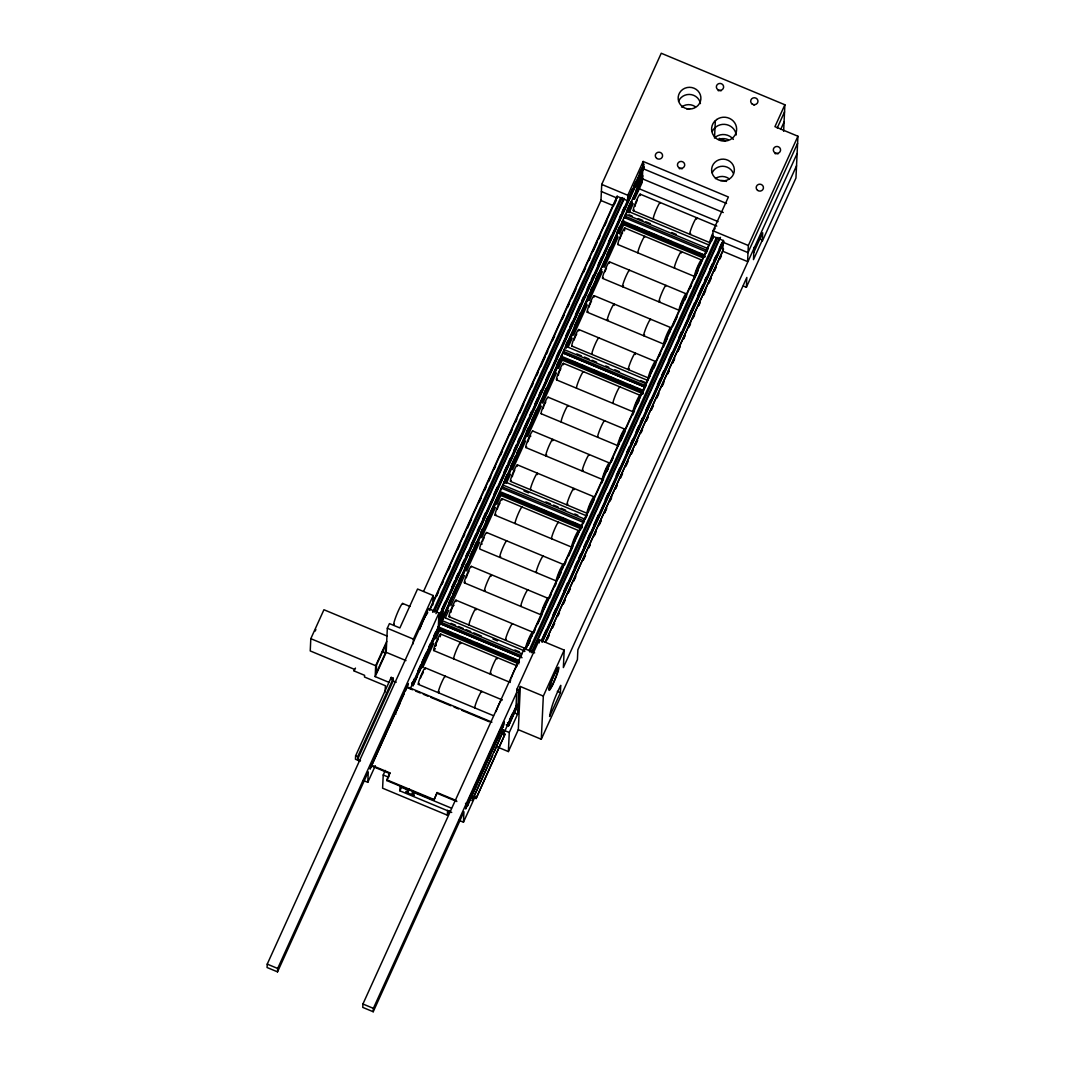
<?xml version="1.0" encoding="UTF-8"?>
<svg xmlns="http://www.w3.org/2000/svg" width="1065" height="1065" viewBox="0 0 1065 1065"><rect width="100%" height="100%" fill="white"/><g stroke="black" fill="none" stroke-linecap="round" stroke-linejoin="round"><path stroke-width="1.5" d="M519.401 661.951L438.274 628.004L438.993 612.987L428.543 608.634L267.235 964.118L267.075 967.513L277.526 971.866L368.277 771.872L367.784 782.322L363.311 780.459M277.526 971.866L277.685 968.471L438.993 612.987M387.301 636.151L323.933 609.739L310.807 638.667L310.235 650.928L354.219 669.259L354.139 670.963L364.589 675.317L364.51 677.02L385.397 685.727L385.104 692.09M360.503 760.636L357.574 759.412L393.171 680.974L393.291 678.259L391.201 677.38L355.603 755.831L355.444 759.252L359.943 761.129M357.574 759.412L357.694 756.696L393.291 678.259M388.898 682.332L375.173 676.608L375.692 665.705L386.715 641.423M534.67 652.872L524.233 648.518L362.925 1004.002L362.766 1007.397L373.216 1011.75L463.954 811.756L463.461 822.193L458.988 820.33M385.357 653.071L385.743 644.778L376.531 665.079L376.145 673.373L385.357 653.071L382.322 651.807M375.173 676.608L386.196 652.326L387.327 628.23L389.444 623.597L399.881 627.951L417.56 589.012L433.215 595.535L432.763 605.053M385.29 770.461L383.227 775L382.601 788.193L447.353 815.178L449.417 810.638M373.216 1011.75L373.376 1008.355L516.831 692.197M391.095 679.67L391.201 677.38M456.499 800.654L437.103 792.56L433.921 800.214L386.715 780.539L389.897 772.884L370.793 764.923M388.805 772.817L388.605 777.237L383.227 775M386.715 780.539L389.897 772.884M451.72 812.449L399.868 790.829L400.054 786.755L408.201 790.15L408.121 791.841L407.336 791.521A2.436 0.679 24.4 0 0 405.885 791.495L405.858 791.668A2.436 0.679 24.4 0 0 407.136 792.799L414.312 795.302L412.301 793.571L412.381 791.881L451.427 808.162M413.207 643.819L413.433 639.12L433.215 595.535M439.033 627.325L412.887 685.953L417.014 676.874M411.809 682.811L412.994 683.703L413.047 682.559M422.912 663.868L422.738 667.569L433.708 643.393M438.727 628.337L438.168 630.254L518.841 663.868M520.865 657.318L440.191 623.704L439.326 625.022L440.191 616.675M440.883 613.174L441.309 620.269L521.983 653.897M441.629 613.48L441.309 620.269L441.815 619.511L440.883 622.2L521.544 655.814M433.921 800.214L437.103 792.56M442.787 618.046L443.173 610.099M447.353 815.178L447.58 810.279M467.588 804.235L467.508 805.965L503.186 725.784L467.588 804.235L465.498 803.356M471.622 796.673L476.082 798.537L505.01 734.171L502.041 732.933M582.342 527.242L500.151 492.988L499.645 493.747L499.591 494.906L580.252 528.52M505.01 734.171L476.082 798.537M506.208 724.852L508.577 725.837L516.871 706.534M507.486 722.696L508.684 723.588L508.737 722.429M497.688 747.124L508.378 751.584L509.27 732.494L517.577 714.189L518.722 690.093L520.346 686.512L543.323 696.084L541.286 739.256L518.309 729.685L520.346 686.512M515.886 709.716L516.858 689.321L539.343 639.759L564.184 650.116L563.358 667.582L797.099 153.56M524.087 651.594L524.233 648.518M539.183 642.941L539.343 639.759M561.548 357.654L560.989 359.571L643.18 393.824M643.287 391.574L561.095 357.321L561.149 356.176L643.34 390.429M560.39 692.689L560.736 685.354C555.664 695.418 551.404 705.669 549.593 716.505L560.39 692.689L557.341 691.411M783.627 131.275L784.878 104.769L661.245 53.25L601.725 184.418L600.966 200.513L613.76 205.838M705.15 256.585L622.958 222.332L622.453 223.091L622.399 224.236L703.073 257.863M704.697 256.252L622.506 221.999L622.559 220.841L704.75 255.094M784.878 104.769L774.934 126.668L797.925 136.24L748.336 245.496L747.577 261.591L722.736 251.247L723.241 240.57L712.791 236.217L713.044 230.799L728.393 196.985L643.154 161.467L627.804 195.281L627.551 200.699L617.101 196.346L617.021 198.05L601.392 191.527M638.228 180.211L637.908 187.014L635.552 186.016M639.572 177.229L639.692 174.514M639.439 183.633L639.759 176.83M640.398 174.7L640.89 180.438L640.531 171.984M643.154 161.467L642.155 182.514L634.647 199.062M715.347 120.744L714.522 138.064L715.84 136.852A12.514 11.941 2.7 0 1 733.359 139.382M743.317 286.032L746.365 287.297L746.831 277.446L577.869 649.796L577.416 659.661L541.286 739.256M754.047 247.346L753.474 259.634L762.34 240.078L759.292 238.8M797.925 136.24L795.954 178.041L746.365 287.297M435.505 645.909L436.024 643.966M454.089 605.24L453.384 605.532M512.252 476.747L512.784 474.804M530.849 436.078L530.144 436.37M451.107 610.964L451.041 612.215M466.27 577.802L467.082 575.353M481.806 543.296L481.992 544.228M543.03 408.64L543.842 406.178M558.566 374.135L558.353 375.452M589.091 307.133L589.544 305.642M635.326 204.973L635.259 206.224M561.202 570.161C561.481 565.688 555.757 581.983 559.737 573.942M637.962 400.999C638.241 396.526 632.504 412.821 636.497 404.78M684.023 299.505C684.582 294.912 678.804 309.875 682.132 304.177M497.155 509.469L497.781 507.686M527.854 441.802L528.892 439.02M573.915 340.307L575.806 335.635M619.976 238.813L620.243 237.974M530.224 638.667C532.087 631.558 524.978 648.372 528.613 642.501M576.285 537.159C578.149 530.051 571.026 546.878 574.674 541.007M606.983 469.505C608.847 462.396 601.738 479.21 605.373 473.339M622.333 435.665C624.25 428.995 617.62 443.373 620.336 440.258M653.045 367.997C654.895 360.889 647.786 377.716 651.421 371.845M699.093 266.503C701.01 259.833 694.367 274.211 697.096 271.096M438.274 628.004L438.82 626.46M442.281 618.805L441.323 622L442.734 619.138M561.095 357.321L561.641 355.777M622.506 221.999L623.052 220.442M624.423 217.686L626.047 213.506L625.541 214.265L707.732 248.518M625.381 217.673L625.927 216.115L625.048 217.433M315.253 631.039L315.866 629.442M420.675 677.793L421.021 676.847M451.374 610.125L452.132 608.182M558.832 373.309L559.591 371.352M604.893 271.801L606.504 267.967M635.592 204.134L637.203 200.3M545.227 605.785C548.342 597.079 540.754 612.162 543.576 609.42M591.275 504.278C594.363 495.584 586.828 510.654 589.624 507.925M668.035 335.116L668.873 332.027L666.051 339.322M712.538 235.112L711.713 238.201L712.831 236.51M436.37 643.007L438.367 638.814M482.432 541.513L482.831 540.514M513.13 473.845L513.969 471.862M589.89 304.683L590.729 302.7M620.602 237.016L621.428 235.032M529.465 640.611L529.877 639.612M606.225 471.449L606.637 470.45M683.384 301.288L682.559 303.272M421.434 675.836L423.404 672.268M467.482 574.341L467.908 573.356M498.194 506.674L499.046 504.797M544.242 405.179L544.668 404.194M544.388 607.769L544.814 606.784M621.574 437.622L620.722 439.512M651.847 370.94L652.286 369.954M354.139 670.963L355.457 668.074M423.59 591.355L601.246 199.847M429.741 609.247L617.207 196.133M429.688 610.405L617.154 197.278M436.504 596.36L438.567 591.821M442.002 584.259L443.373 581.237M448.179 570.64L450.242 566.101M457.79 549.46L459.854 544.907M463.288 537.346L464.66 534.324M467.402 528.267L471.529 519.188M479.077 502.547L481.14 498.007M484.575 490.433L485.946 487.411M488.689 481.353L490.752 476.814M494.187 469.252L495.558 466.217M500.364 455.634L502.427 451.094M509.975 434.44L512.039 429.901M515.473 422.339L516.845 419.317M519.6 413.26L523.714 404.181M531.262 387.527L533.325 382.987M536.76 375.426L538.131 372.404M540.874 366.347L545 357.268M546.372 354.246L547.743 351.21M552.549 340.627L554.612 336.087M562.16 319.433L564.224 314.894M567.658 307.332L569.029 304.297M571.785 298.253L575.899 289.174M583.447 272.52L585.51 267.981M588.945 260.419L590.316 257.397M593.072 251.34L597.185 242.261M598.557 239.226L599.928 236.204M604.734 225.607L606.797 221.067M614.359 204.427L616.409 199.887M432.603 612.242L620.749 197.611M434.134 612.175L622.279 197.544M436.397 611.323L623.85 198.197M435.958 613.64L624.103 199.009M441.602 609.686L445.037 602.124M451.906 586.988L454.649 580.931M456.02 577.909L458.083 573.369M461.518 565.808L464.26 559.751M465.645 556.729L467.695 552.189M471.129 544.614L475.935 534.018M477.306 530.996L479.37 526.456M482.804 518.895L485.547 512.837M493.787 494.679L497.222 487.118M504.091 471.981L506.834 465.924M508.218 462.902L510.268 458.363M513.703 450.788L516.445 444.744M517.83 441.709L519.88 437.169M523.314 429.608L528.12 419.011M529.491 415.989L531.555 411.449M534.989 403.888L537.732 397.831M539.116 394.809L541.166 390.256M545.972 379.673L549.407 372.098M556.276 356.975L559.019 350.918M565.888 335.781L568.643 329.737M570.015 326.702L572.065 322.163M575.499 314.601L580.305 304.004M581.69 300.982L583.74 296.443M587.174 288.868L589.93 282.824M591.301 279.789L593.351 275.249M598.171 264.666L601.592 257.091M608.461 241.955L611.217 235.911M619.457 217.753L620.828 214.717M622.2 211.695L624.263 207.156M627.684 199.594L632.504 188.998M633.875 185.976L635.925 181.436M639.359 173.861L642.115 167.804M438.82 616.635L644.125 164.156M394.636 714.841L370.021 769.09L408.374 683.517L405.579 690.732M396.007 711.833L404.207 693.741M438.767 617.793L643.393 166.832M399.801 703.832L395.288 713.79L395.94 714.056M438.713 618.871L644.019 166.406M438.647 620.043L644.099 167.285M414.458 678.645L411.716 684.689L412.954 684.795M417.893 671.083L420.635 665.026M422.02 662.004L426.133 652.925M428.876 646.881L430.247 643.859M433.681 636.284L435.745 631.758M448.778 603.016L451.52 596.959M452.891 593.937L457.018 584.858M458.389 581.836L461.132 575.792M464.566 568.231L466.63 563.691M470.051 556.13L472.807 550.072M474.178 547.051L476.228 542.511M481.034 531.928L482.405 528.906M485.84 521.344L487.903 516.805M505.063 478.984L507.113 474.457M510.548 466.883L515.354 456.299M516.725 453.277L518.788 448.738M526.336 432.097L528.386 427.558M531.821 419.996L536.627 409.413M543.496 394.29L546.239 388.232M556.529 365.548L559.271 359.504M566.141 344.381L567.512 341.346M574.381 326.223L580.558 312.617M587.414 297.481L588.785 294.459M590.849 289.92L592.22 286.898M595.654 279.336L598.397 273.292M606.637 255.134L610.059 247.573M616.928 232.45L619.67 226.392M626.539 211.269L630.653 202.204M636.138 190.103L640.944 179.506M367.784 782.322L375.319 765.722M410.251 688.722L642.967 175.858M412.994 683.703L499.472 493.135M500.843 490.113L502.906 485.573M504.278 482.552L563.984 350.957M566.048 346.418L601.046 269.285M602.417 266.25L623.012 220.881M627.125 211.802L631.931 201.218M633.302 198.197L642.222 178.534M440.404 624.303L500.111 492.709M504.224 483.63L561.881 356.589M565.994 347.51L600.993 270.377M602.364 267.342L616.781 235.578M618.153 232.556L623.651 220.455M627.764 211.389L631.878 202.31M633.249 199.288L642.861 178.108M419.064 672.348L439.366 627.605M500.057 493.867L440.817 623.438M504.863 483.284L540.554 404.633M541.513 402.49L562.08 357.161M566.194 348.109L586.535 303.285M587.454 301.262L601.845 269.538M603.003 266.982L617.42 235.232M618.299 233.275L622.413 224.209M627.711 212.534L632.011 203.069M633.888 198.929L642.807 179.266M435.771 638.854L439.885 629.788M445.37 617.7L448.791 610.152M450.854 605.626L464.566 575.406M466.616 570.867L479.649 542.165M481.7 537.625L495.411 507.419M496.783 504.397L500.896 495.332M506.381 483.244L510.494 474.178M512.545 469.638L525.577 440.937M527.628 436.41L541.34 406.191M542.711 403.169L556.423 372.95M558.486 368.423L562.6 359.358M568.084 347.27L572.198 338.204M573.569 335.182L587.281 304.963M589.331 300.437L602.351 271.721M604.414 267.195L618.126 236.976M619.497 233.954L623.611 224.888M629.096 212.8L633.209 203.734M399.868 790.829L401.159 787.993M408.121 791.841L409.413 789.005M412.781 795.169L414.072 792.32M525.431 649.131L712.884 236.004M526.057 648.771L712.831 237.162M528.067 645.323L530.13 640.784M533.565 633.222L534.936 630.187M537.679 624.13L541.805 615.051M549.354 598.41L551.417 593.871M554.852 586.309L556.223 583.274M558.965 577.23L561.029 572.69M564.463 565.116L565.835 562.094M568.59 556.037L572.704 546.957M580.252 530.317L582.315 525.777M585.75 518.202L587.121 515.18M589.877 509.123L593.99 500.044M601.539 483.404L603.602 478.864M607.037 471.289L608.408 468.267M611.164 462.21L613.214 457.67M620.775 441.03L624.889 431.951M632.45 415.31L634.5 410.771M637.935 403.196L639.306 400.174M642.062 394.117L646.175 385.037M653.724 368.397L655.787 363.857M659.222 356.282L660.593 353.261M663.349 347.203L667.462 338.124M672.96 326.023L677.074 316.944M684.635 300.29L686.685 295.75M690.12 288.189L691.491 285.167M694.247 279.11L698.36 270.031M705.922 253.377L707.972 248.837M711.407 241.276L712.778 238.254M528.972 650.609L716.439 237.482M529.811 652.06L717.956 237.415M531.395 652.712L719.541 238.067M532.327 652.006L720.473 237.362M541.406 640.491L546.212 629.894M553.081 614.758L555.823 608.701M564.064 590.543L567.499 582.981M574.368 567.845L577.11 561.801M578.495 558.766L580.545 554.226M583.979 546.664L586.722 540.607M588.106 537.585L590.156 533.046M593.591 525.471L598.397 514.888M605.266 499.751L608.009 493.694M616.249 475.536L619.684 467.974M626.553 452.838L629.295 446.781M630.68 443.759L632.73 439.219M636.164 431.658L638.92 425.601M640.291 422.579L642.341 418.039M645.776 410.464L650.582 399.881M657.451 384.745L660.207 378.687M661.578 375.665L663.628 371.126M668.447 360.529L671.869 352.968M678.738 337.831L681.494 331.774M688.349 316.638L694.54 303.019M697.961 295.458L702.78 284.861M704.83 280.321L706.202 277.299M709.636 269.738L712.392 263.681M713.763 260.659L715.826 256.119M719.248 248.544L722.003 242.487M541.366 641.383L723.335 240.357M542.005 641.024L723.281 241.515M541.952 642.115L723.92 241.089M542.578 641.756L723.867 242.248M777.25 127.946L784.532 111.892M492.709 755.325L472.101 800.707L503.758 729.751L494.08 752.289M509.456 720.033L512.212 713.976M463.461 822.193L475.11 796.54M503.199 734.637L516.978 704.284M545.107 642.275L723.548 249.01M545.373 642.115L723.029 250.595M508.684 723.588L516.924 705.443M547.117 638.88L548.488 635.858M551.923 628.297L553.973 623.757M557.408 616.196L559.471 611.656M562.906 604.095L564.956 599.555M568.39 591.994L569.762 588.972M573.196 581.41L575.26 576.871M582.808 560.23L584.858 555.704M588.293 548.129L590.356 543.603M593.791 536.041L595.841 531.502M599.276 523.94L600.647 520.905M604.081 513.343L606.145 508.804M609.566 501.242L611.63 496.716M615.064 489.141L617.114 484.615M620.549 477.053L621.92 474.018M625.355 466.457L627.418 461.917M630.853 454.356L632.903 449.816M634.966 445.29L637.016 440.75M640.451 433.189L642.514 428.649M645.949 421.088L647.999 416.548M651.434 408.987L652.805 405.965M656.24 398.39L658.303 393.864M661.724 386.302L663.788 381.763M667.222 374.201L669.286 369.662M672.707 362.1L674.078 359.065M677.513 351.503L679.577 346.977M683.011 339.402L685.061 334.876M688.496 327.314L690.559 322.775M692.609 318.235L694.673 313.696M698.107 306.134L700.158 301.595M703.592 294.033L705.656 289.494M708.398 283.45L710.462 278.91M713.896 271.349L715.946 266.809M719.381 259.248L721.444 254.708M547.064 639.972L549.127 635.446M552.549 627.884L554.612 623.345M558.047 615.783L559.418 612.748M563.531 603.682L564.903 600.647M568.337 593.085L570.401 588.546M573.835 580.984L575.885 576.458M583.434 559.817L585.497 555.278M588.932 547.716L590.303 544.694M594.416 535.615L595.788 532.593M599.222 525.032L601.286 520.492M604.72 512.931L606.77 508.391M610.205 500.83L611.576 497.808M615.69 488.728L617.074 485.707M620.496 478.145L622.559 473.606M625.994 466.044L628.044 461.504M631.478 453.943L632.85 450.908M635.605 444.864L637.655 440.324M641.09 432.763L642.461 429.741M646.575 420.662L647.959 417.64M651.381 410.078L653.444 405.539M656.879 397.977L658.929 393.438M662.363 385.876L663.735 382.854M667.861 373.775L669.233 370.753M672.654 363.192L674.717 358.652M678.152 351.091L680.216 346.551M683.637 338.99L685.008 335.968M689.135 326.888L690.506 323.867M693.248 317.809L694.62 314.787M698.746 305.708L700.118 302.686M703.539 295.125L705.602 290.585M709.037 283.024L711.087 278.484M714.522 270.923L715.893 267.901M720.02 258.822L721.391 255.8M508.577 725.837L516.126 709.197M780.738 129.384L784.053 122.089M508.378 751.584L518.309 729.685M543.323 696.084L564.184 650.116M797.579 143.362L748.003 252.618L723.162 242.274M753.82 252.312L762.686 232.756L762.287 241.249L796.527 165.807M560.03 370.367L560.842 368.703M529.318 438.035L529.744 437.129M483.27 539.529L484.082 537.878M452.558 607.196L452.984 606.291M697.482 270.35L697.908 269.445M666.783 338.004L667.209 337.112M590.023 507.166L590.449 506.274M621.854 234.127L622.586 232.822M591.155 301.794L591.541 301.049M545.094 403.302L545.826 401.984M514.395 470.956L514.781 470.211M468.334 572.464L469.066 571.146M576.192 334.876L576.777 333.997M499.432 504.038L500.018 503.159M436.277 645.164L435.691 646.042M500.736 489.674L501.615 488.356M507.406 724.573L508.631 724.679M719.314 138.357L725.398 140.886M642.821 168.576L726.53 203.468M642.341 178.787L723.281 212.521M638.627 188.518L718.05 221.613M640.198 194.176L716.785 226.1M601.725 184.418L627.804 195.281M713.044 230.799L748.336 245.496M633.249 210.71L709.849 242.634M627.072 210.883L709.263 245.15M629.096 214.784L632.131 216.049M638.228 218.578L642.794 220.482M645.829 221.76L650.395 223.663M671.709 232.543L676.275 234.446M625.102 216.195L707.306 250.448M624.09 217.46L706.614 251.952M634.088 226.06L638.654 227.963M641.689 229.228L646.255 231.132M649.304 232.41L656.919 235.578M659.954 236.843L664.52 238.746M667.569 240.011L672.135 241.915M681.267 245.722L684.316 247M690.4 249.53L694.966 251.433M698.014 252.698L702.581 254.602M622.453 223.091L704.644 257.344M624.836 228.017L701.436 259.927M617.9 244.551L694.5 276.461M609.486 261.844L686.086 293.767M602.55 278.378L679.151 310.301M594.137 295.671L670.737 327.594M587.201 312.205L663.788 344.128M578.788 329.511L655.374 361.434M571.852 346.045L648.439 377.969M565.661 346.218L647.866 380.471M576.817 353.913L581.384 355.816M584.432 357.081L588.998 358.985M592.034 360.263L596.6 362.167M605.732 365.961L608.781 367.239M614.864 369.768L619.431 371.672M640.744 380.551L645.31 382.455M564.13 349.6L646.322 383.853M563.705 351.517L645.896 385.77M562.679 352.795L644.884 387.048M563.012 353.021L645.217 387.274M572.677 361.394L577.243 363.298M580.292 364.563L584.858 366.466M593.99 370.274L597.026 371.539M603.123 374.081L607.689 375.985M610.724 377.25L615.29 379.153M618.339 380.418L622.905 382.322M628.989 384.864L633.555 386.768M636.604 388.033L641.17 389.936M561.042 358.412L643.247 392.666M563.438 363.338L640.025 395.261M556.502 379.872L633.089 411.796M548.089 397.178L624.676 429.089M541.14 413.713L617.74 445.636M532.726 431.005L609.326 462.929M525.79 447.54L602.391 479.463M517.377 464.833L593.977 496.756M510.441 481.367L587.028 513.29M504.264 481.553L586.456 515.806M523.993 490.952L528.56 492.855M545.852 501.935L550.419 503.838M553.467 505.103L558.033 507.007M561.069 508.271L565.635 510.175M574.767 513.982L577.816 515.247M502.733 484.934L584.925 519.188M502.294 486.851L584.485 521.105M501.282 488.116L583.806 522.609M581.943 525.751L499.751 491.498L499.685 492.656L581.889 526.909M508.218 495.451L512.784 497.355M534.097 506.234L538.664 508.138M541.712 509.403L546.278 511.306M549.327 512.585L553.893 514.488M563.026 518.296L566.061 519.56M572.158 522.09L576.724 523.993M499.645 493.747L581.836 528M502.028 498.673L578.628 530.596M495.092 515.207L571.679 547.13A8.973 0.959 -67.4 0 1 576.192 534.244A8.973 0.959 -67.4 0 1 577.576 535.216M486.678 532.5L563.265 564.423M556.329 580.957L479.743 549.034A8.973 0.959 -67.4 0 1 482.871 539.143A8.973 0.959 -67.4 0 1 486.758 532.926M471.329 566.34L547.916 598.264M464.38 582.875L540.98 614.798M455.966 600.167L532.567 632.091M449.031 616.702L525.631 648.625M442.84 616.901L525.045 651.154M493.015 638.987L497.581 640.89M450.948 623.318L455.514 625.222M458.562 626.5L463.129 628.403M466.177 629.668L470.743 631.572M473.779 632.836L481.393 636.005M514.874 649.97L519.44 651.873M402.703 603.456L409.958 606.478M439.858 623.464L522.063 657.731M438.327 626.846L519.001 660.473M446.807 630.799L451.374 632.703M454.422 633.968L458.988 635.872M462.037 637.136L471.169 640.944M475.736 642.847L481.819 645.39M503.133 654.269L507.699 656.173M510.734 657.438L515.3 659.341M438.221 629.096L518.895 662.71M440.617 634.008L517.217 665.918A8.973 0.959 -67.4 0 0 511.32 677.846M387.327 628.23L413.433 639.12M433.681 650.542L510.281 682.452M516.858 689.321L518.722 690.093M425.268 667.835L501.868 699.758M386.196 652.326L405.991 660.58M513.476 712.485L517.577 714.189M310.807 638.667L375.692 665.705M418.332 684.369L493.494 715.693M393.171 680.974L396.207 682.239M406.843 686.672L491.937 722.137M406.391 687.205L412.528 689.774M415.603 691.052L420.209 692.969M423.284 694.247L427.89 696.164M430.952 697.442L450.908 705.762M453.983 707.04L458.589 708.957M461.651 710.249L489.288 721.764M504.704 730.59L509.27 732.494M471.662 795.994L476.108 797.858M355.603 755.831L357.694 756.696M370.407 765.495L389.87 773.603M437.076 793.279L456.858 801.519M386.755 779.82L433.961 799.495M267.235 964.118L277.685 968.471M362.925 1004.002L373.376 1008.355M775.253 153.813A3.648 3.475 2.7 0 1 778.049 153.866M712.299 131.488A12.514 11.941 2.7 0 1 713.976 128.812L716.319 126.655A12.514 11.941 2.7 0 1 736.221 134.949M753.567 104.876A3.648 3.475 2.7 0 1 754.526 104.903M718.316 90.791A3.648 3.475 2.7 0 1 721.098 90.844M678.551 101.401A11.382 10.863 2.7 0 1 700.424 103.585M679.403 168.776A3.648 3.475 2.7 0 1 682.186 168.829M712.205 172.756A11.382 10.863 2.7 0 1 733.226 173.156M715.374 178.561A11.382 10.863 2.7 0 1 729.232 178.827M681.507 107.059A11.382 10.863 2.7 0 1 695.352 106.7M419.57 629.322A12.514 1.331 -67.4 0 1 427.797 612.681M515.473 523.421A8.973 0.959 -67.4 0 1 517.816 514.741A8.973 0.959 -67.4 0 1 522.17 507.459M551.95 538.637A8.973 0.959 -67.4 0 1 554.293 529.944A8.973 0.959 -67.4 0 1 558.659 522.662M573.263 545.107A8.973 0.959 -67.4 0 1 572.544 546.305M495.957 514.382A8.973 0.959 -67.4 0 1 497.754 506.381A8.973 0.959 -67.4 0 1 501.961 500.057M536.6 572.464A8.973 0.959 -67.4 0 1 538.943 563.771A8.973 0.959 -67.4 0 1 543.296 556.489M500.656 556.569A8.973 0.959 -67.4 0 1 502.014 549.66A8.973 0.959 -67.4 0 1 506.82 541.286M557.195 580.132A8.973 0.959 -67.4 0 1 557.368 576.338A8.973 0.959 -67.4 0 1 562.4 565.249A8.973 0.959 -67.4 0 1 562.227 569.043M558.752 577.31A8.973 0.959 -67.4 0 1 557.914 578.934M567.845 504.104A8.973 0.959 -67.4 0 1 569.655 496.117A8.973 0.959 -67.4 0 1 573.849 489.794M530.823 489.594A8.973 0.959 -67.4 0 1 533.632 479.836A8.973 0.959 -67.4 0 1 537.372 474.577M587.361 513.157A8.973 0.959 -67.4 0 1 588.572 507.326A8.973 0.959 -67.4 0 1 593.312 497.302A8.973 0.959 -67.4 0 1 592.925 501.375M588.612 511.267A8.973 0.959 -67.4 0 1 587.893 512.465M511.306 480.541A8.973 0.959 -67.4 0 1 513.117 472.554A8.973 0.959 -67.4 0 1 517.31 466.23M583.194 470.277A8.973 0.959 -67.4 0 1 584.552 463.368A8.973 0.959 -67.4 0 1 589.358 454.995M546.718 455.075A8.973 0.959 -67.4 0 1 548.515 447.074A8.973 0.959 -67.4 0 1 552.722 440.75M603.256 478.638A8.973 0.959 -67.4 0 1 603.216 475.483A8.973 0.959 -67.4 0 1 607.995 464.5A8.973 0.959 -67.4 0 1 608.874 465.738M608.288 467.548A8.973 0.959 -67.4 0 1 607.529 469.598M526.656 446.714A8.973 0.959 -67.4 0 1 528.014 439.805A8.973 0.959 -67.4 0 1 532.82 431.431M419.197 683.544A8.973 0.959 -67.4 0 1 420.995 675.543A8.973 0.959 -67.4 0 1 425.201 669.219M439.246 691.904A8.973 0.959 -67.4 0 1 440.604 684.981A8.973 0.959 -67.4 0 1 445.41 676.621M501.535 699.891A8.973 0.959 -67.4 0 1 501.948 700.184M495.971 711.673A8.973 0.959 -67.4 0 1 501.003 700.584M475.19 707.799A8.973 0.959 -67.4 0 1 477.533 699.106A8.973 0.959 -67.4 0 1 481.899 691.824M491.085 673.266A8.973 0.959 -67.4 0 1 492.895 665.279A8.973 0.959 -67.4 0 1 497.089 658.955M454.063 658.756A8.973 0.959 -67.4 0 1 456.872 648.998A8.973 0.959 -67.4 0 1 460.613 643.753M510.335 681.068A8.973 0.959 -67.4 0 1 510.721 679.643M434.001 650.395A8.973 0.959 -67.4 0 1 437.276 639.586A8.973 0.959 -67.4 0 1 440.164 636.817M435.265 648.505A8.973 0.959 -67.4 0 1 434.547 649.703M526.496 647.8A8.973 0.959 -67.4 0 1 526.669 644.005A8.973 0.959 -67.4 0 1 531.701 632.916A8.973 0.959 -67.4 0 1 531.528 636.71M506.434 639.439A8.973 0.959 -67.4 0 1 507.792 632.53A8.973 0.959 -67.4 0 1 512.598 624.157M449.896 615.876A8.973 0.959 -67.4 0 1 451.706 607.875A8.973 0.959 -67.4 0 1 455.913 601.552M469.412 624.929A8.973 0.959 -67.4 0 1 472.221 615.157A8.973 0.959 -67.4 0 1 475.962 609.912M541.3 614.651A8.973 0.959 -67.4 0 1 544.574 603.842A8.973 0.959 -67.4 0 1 547.463 601.073M542.564 612.761A8.973 0.959 -67.4 0 1 541.845 613.959M521.251 606.291A8.973 0.959 -67.4 0 1 523.594 597.611A8.973 0.959 -67.4 0 1 527.947 590.33M465.245 582.036A8.973 0.959 -67.4 0 1 466.603 575.127A8.973 0.959 -67.4 0 1 471.409 566.766M485.307 590.396A8.973 0.959 -67.4 0 1 487.118 582.409A8.973 0.959 -67.4 0 1 491.311 576.085M629.255 368.783A8.973 0.959 -67.4 0 1 631.052 360.782A8.973 0.959 -67.4 0 1 635.259 354.459M592.233 354.259A8.973 0.959 -67.4 0 1 594.576 345.579A8.973 0.959 -67.4 0 1 598.929 338.297M650.023 375.932A8.973 0.959 -67.4 0 1 649.064 374.587A8.973 0.959 -67.4 0 1 654.296 362.606A8.973 0.959 -67.4 0 1 654.336 366.041M572.171 345.912A8.973 0.959 -67.4 0 1 574.98 336.141A8.973 0.959 -67.4 0 1 578.721 330.896M576.551 388.232A8.973 0.959 -67.4 0 1 579.679 378.328A8.973 0.959 -67.4 0 1 583.58 372.124M557.354 379.047A8.973 0.959 -67.4 0 1 559.165 371.046A8.973 0.959 -67.4 0 1 563.372 364.723M633.955 410.97A8.973 0.959 -67.4 0 1 634.128 407.176A8.973 0.959 -67.4 0 1 639.16 396.087A8.973 0.959 -67.4 0 1 638.987 399.881M613.36 403.302A8.973 0.959 -67.4 0 1 615.703 394.609A8.973 0.959 -67.4 0 1 620.056 387.327M674.771 267.967A8.973 0.959 -67.4 0 1 677.566 258.209A8.973 0.959 -67.4 0 1 681.32 252.964M638.281 252.764A8.973 0.959 -67.4 0 1 640.624 244.071A8.973 0.959 -67.4 0 1 644.991 236.789M618.232 244.404A8.973 0.959 -67.4 0 1 620.576 235.724A8.973 0.959 -67.4 0 1 624.929 228.442M624.782 229.401A8.973 0.959 -67.4 0 1 624.396 230.825M696.923 272.813A8.973 0.959 -67.4 0 1 694.793 274.171A8.973 0.959 -67.4 0 1 700.104 261.511A8.973 0.959 -67.4 0 1 700.397 264.546M690.652 233.448A8.973 0.959 -67.4 0 1 692.463 225.447A8.973 0.959 -67.4 0 1 696.67 219.124M653.63 218.937A8.973 0.959 -67.4 0 1 655.987 210.244A8.973 0.959 -67.4 0 1 660.34 202.962M713.191 237.042A8.973 0.959 -67.4 0 1 712.272 238.986M711.433 240.61A8.973 0.959 -67.4 0 1 709.809 241.795A8.973 0.959 -67.4 0 1 712.525 233.807M714.362 229.747A8.973 0.959 -67.4 0 1 715.201 228.123M634.114 209.885A8.973 0.959 -67.4 0 1 635.925 201.884A8.973 0.959 -67.4 0 1 640.132 195.561M680.721 308.278A8.973 0.959 -67.4 0 1 679.776 306.92A8.973 0.959 -67.4 0 1 684.995 294.938A8.973 0.959 -67.4 0 1 685.035 298.386M659.954 301.115A8.973 0.959 -67.4 0 1 661.312 294.193A8.973 0.959 -67.4 0 1 666.118 285.833M623.478 285.913A8.973 0.959 -67.4 0 1 624.836 278.99A8.973 0.959 -67.4 0 1 629.641 270.63M603.416 277.552A8.973 0.959 -67.4 0 1 605.226 269.551A8.973 0.959 -67.4 0 1 609.42 263.228M598.011 437.129A8.973 0.959 -67.4 0 1 600.354 428.45A8.973 0.959 -67.4 0 1 604.707 421.168M561.521 421.926A8.973 0.959 -67.4 0 1 563.864 413.247A8.973 0.959 -67.4 0 1 568.231 405.951M618.059 445.49A8.973 0.959 -67.4 0 1 621.334 434.68A8.973 0.959 -67.4 0 1 624.223 431.911M619.324 443.599A8.973 0.959 -67.4 0 1 618.605 444.797M541.473 413.566A8.973 0.959 -67.4 0 1 543.816 404.886A8.973 0.959 -67.4 0 1 548.169 397.604M644.605 334.942A8.973 0.959 -67.4 0 1 645.962 328.033A8.973 0.959 -67.4 0 1 650.768 319.66M608.115 319.74A8.973 0.959 -67.4 0 1 609.926 311.739A8.973 0.959 -67.4 0 1 614.132 305.415M666.224 340.481A8.973 0.959 -67.4 0 1 663.854 342.744A8.973 0.959 -67.4 0 1 668.301 331.242A8.973 0.959 -67.4 0 1 670.67 328.978M670.284 330.416A8.973 0.959 -67.4 0 1 669.685 332.213M588.066 311.379A8.973 0.959 -67.4 0 1 589.864 303.379A8.973 0.959 -67.4 0 1 594.07 297.068M720.659 180.597A11.382 10.863 2.7 0 1 726.49 181.436M686.672 108.843A11.382 10.863 2.7 0 1 689.641 108.763M718.502 139.422A12.514 11.941 2.7 0 1 728.087 139.608M419.876 628.856A11.382 1.211 -67.4 0 1 426.266 614.785M426.945 613.906A11.382 1.211 -67.4 0 1 427.358 613.733M394.316 624.263A11.382 1.211 -67.4 0 1 397.285 613.24A11.382 1.211 -67.4 0 1 402.823 604.001M465.844 806.072L465.711 808.961L503.998 724.586L504.131 721.697L465.844 806.072M716.652 119.533L714.309 121.69A12.514 11.941 2.7 0 0 721.231 140.766A12.514 11.941 2.7 0 0 736.381 126.802A12.514 11.941 2.7 0 0 716.652 119.533M757.561 190.369A3.648 3.475 2.7 0 0 763.419 188.172A3.648 3.475 2.7 0 0 758.48 184.418A3.648 3.475 2.7 0 0 757.561 190.369M752.063 103.931A3.648 3.475 2.7 0 0 757.934 101.734A3.648 3.475 2.7 0 0 752.982 97.98A3.648 3.475 2.7 0 0 752.063 103.931M774.681 152.641A3.648 3.475 2.7 0 0 780.539 150.445A3.648 3.475 2.7 0 0 775.6 146.69A3.648 3.475 2.7 0 0 774.681 152.641M678.818 167.604A3.648 3.475 2.7 0 0 684.689 165.421A3.648 3.475 2.7 0 0 679.736 161.654A3.648 3.475 2.7 0 0 678.818 167.604M682.891 106.966A11.382 10.863 2.7 0 0 700.85 99.298A11.382 10.863 2.7 0 0 684.848 88.249A11.382 10.863 2.7 0 0 682.891 106.966M656.679 158.379A3.648 3.475 2.7 0 0 662.55 156.196A3.648 3.475 2.7 0 0 657.598 152.428A3.648 3.475 2.7 0 0 656.679 158.379M717.73 89.62A3.648 3.475 2.7 0 0 723.601 87.423A3.648 3.475 2.7 0 0 718.649 83.669A3.648 3.475 2.7 0 0 717.73 89.62M715.92 178.467A11.382 10.863 2.7 0 0 734.238 171.611A11.382 10.863 2.7 0 0 718.795 159.87A11.382 10.863 2.7 0 0 715.92 178.467M552.469 685.261A12.514 1.331 -67.4 0 0 558.779 667.276A12.514 1.331 -67.4 0 0 550.538 683.903A12.514 1.331 -67.4 0 0 552.469 685.261M552.415 684.582A11.382 1.211 -67.4 0 0 558.14 668.234A11.382 1.211 -67.4 0 0 550.658 683.357A11.382 1.211 -67.4 0 0 552.415 684.582"/></g></svg>
